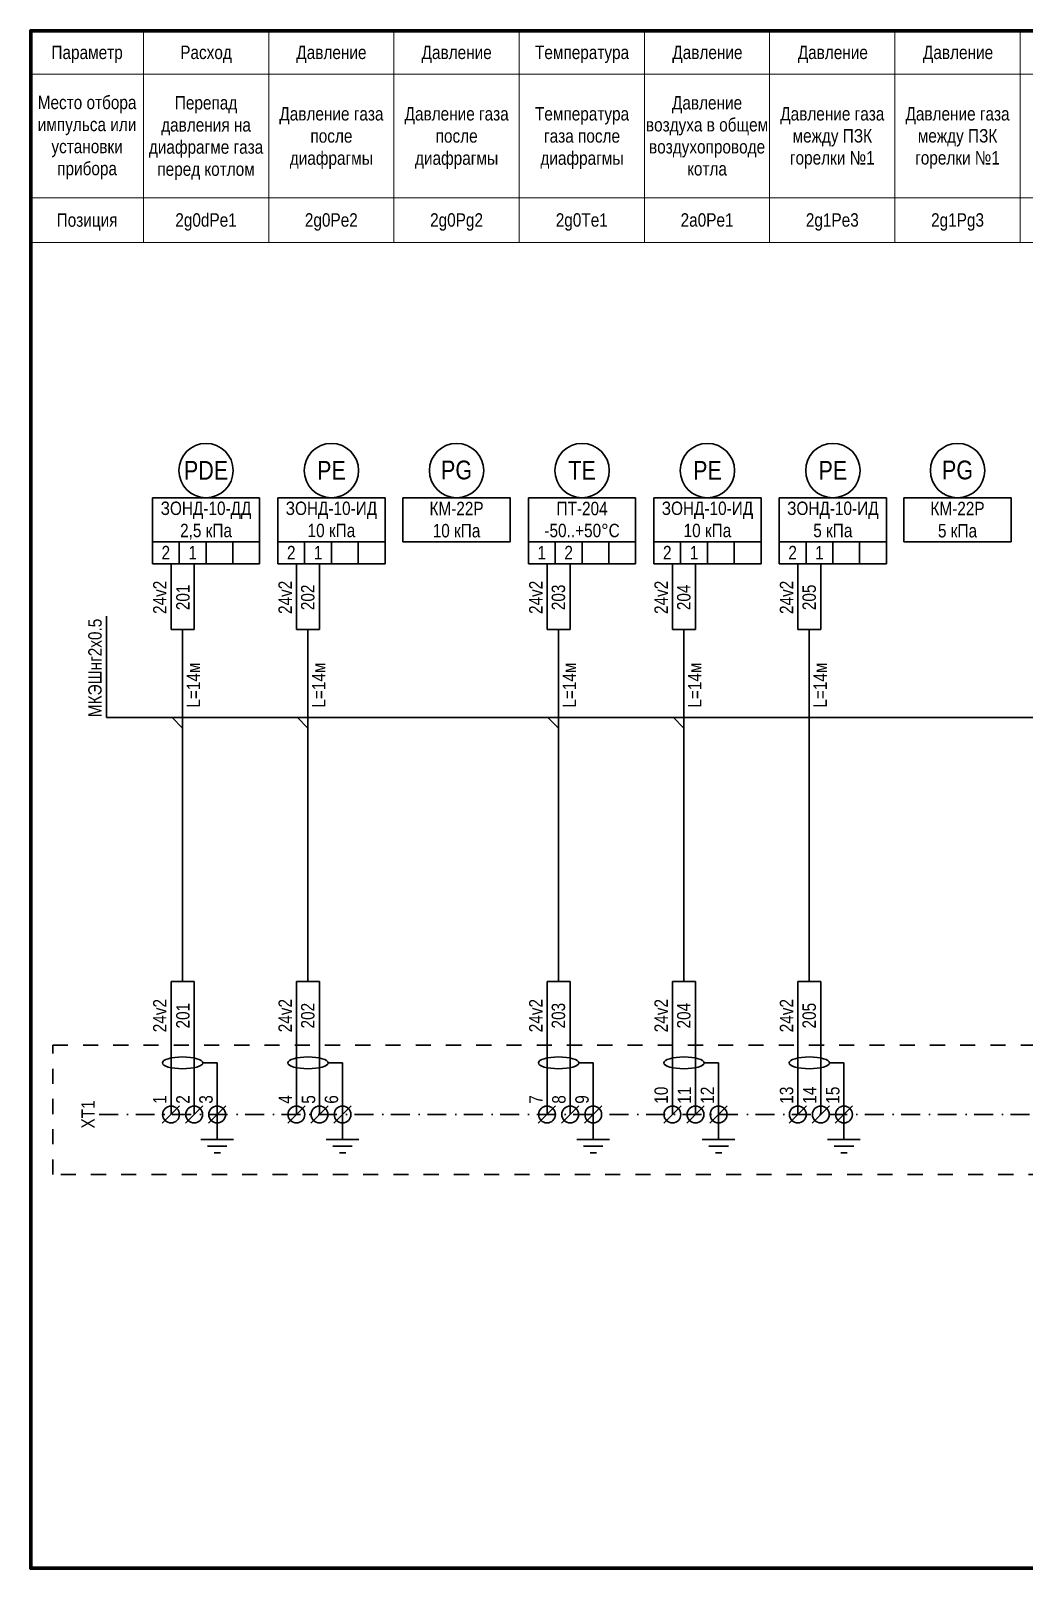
# Model space of a CAD drawing. Header units: millimetres. Extents: x -6000 to 26000, y -6000 to 26000.
# Drawn here: x 20 to 205.4, y -1511.2 to -1224.2 of the extents above; entities that cross this region are included whole.
import ezdxf

# ---------------------------------------------------------------- set-up
doc = ezdxf.new("R2010")
doc.units = ezdxf.units.MM
doc.header["$MEASUREMENT"] = 0
doc.linetypes.add('Штриховая', pattern=[5.644444, 2.822222, -2.822222])
doc.linetypes.add('Штрихпунктирная', pattern=[6.702778, 3.527778, -1.763889, 0, -1.411111])
for name, color, linetype, lineweight in [('0_Ном._пера__246', 7, 'Continuous', 100), ('2D - Общий_Ном._пера__1', 7, 'Continuous', 15), ('2D - Общий_Ном._пера__21', 7, 'Continuous', 30), ('Аннотация - Текст_Ном._пера__1', 7, 'Continuous', 15), ('Аннотация - Текст_Ном._пера__21', 7, 'Continuous', 30)]:
    doc.layers.add(name, color=color, linetype=linetype, lineweight=lineweight)
doc.styles.add('СГЕНЕРИР_СТИЛЬ_1', font='')
doc.styles.get('СГЕНЕРИР_СТИЛЬ_1').set_extended_font_data('Arial Narrow')

msp = doc.modelspace()

# ---------------------------------------------------------------- linework, layer by layer
at = {"layer": '0_Ном._пера__246', "color": 7, "linetype": 'Continuous', "lineweight": 100, "flags": 128}
msp.add_lwpolyline([(415, -1511.19), (415, -1224.19), (20, -1224.19), (20, -1511.19)], close=True, dxfattribs=at)
at = {"layer": '2D - Общий_Ном._пера__1', "color": 7, "linetype": 'Continuous', "lineweight": 15}
for p, q in [((41.03, -1224.19), (41.03, -1263.72)), ((41.03, -1224.19), (41.03, -1263.72)), ((64.4, -1224.19), (64.4, -1263.72)), ((87.77, -1224.19), (87.77, -1263.72)), ((111.15, -1224.19), (111.15, -1263.72)), ((134.52, -1224.19), (134.52, -1263.72)), ((157.89, -1224.19), (157.89, -1263.72)), ((181.27, -1224.19), (181.27, -1263.72)), ((204.64, -1224.19), (204.64, -1263.72)), ((20, -1232.31), (415, -1232.31)), ((20, -1255.36), (415, -1255.36)), ((20, -1263.72), (415, -1263.72))]:
    msp.add_line(p, q, dxfattribs=at)
at = {"layer": '2D - Общий_Ном._пера__21', "color": 7, "linetype": 'Continuous', "lineweight": 30}
for p, q in [((42.71, -1311.35), (62.71, -1311.35)), ((42.71, -1323.7), (42.71, -1311.35)), ((62.71, -1311.35), (62.71, -1323.7)), ((66.11, -1311.35), (86.11, -1311.35)), ((66.11, -1323.7), (66.11, -1311.35)), ((86.11, -1311.35), (86.11, -1323.7)), ((112.88, -1311.35), (132.88, -1311.35)), ((112.88, -1323.7), (112.88, -1311.35)), ((132.88, -1311.35), (132.88, -1323.7)), ((136.28, -1311.35), (156.28, -1311.35)), ((136.28, -1323.7), (136.28, -1311.35)), ((156.28, -1311.35), (156.28, -1323.7)), ((159.68, -1311.35), (179.68, -1311.35)), ((159.68, -1323.7), (159.68, -1311.35)), ((179.68, -1311.35), (179.68, -1323.7)), ((42.71, -1319.58), (62.71, -1319.58)), ((47.71, -1323.7), (47.71, -1319.58)), ((52.71, -1323.7), (52.71, -1319.58)), ((57.71, -1323.7), (57.71, -1319.58)), ((66.11, -1319.58), (86.11, -1319.58)), ((71.11, -1323.7), (71.11, -1319.58)), ((76.11, -1323.7), (76.11, -1319.58)), ((81.11, -1323.7), (81.11, -1319.58)), ((112.88, -1319.58), (132.88, -1319.58)), ((117.88, -1323.7), (117.88, -1319.58)), ((122.88, -1323.7), (122.88, -1319.58)), ((127.88, -1323.7), (127.88, -1319.58)), ((136.28, -1319.58), (156.28, -1319.58)), ((141.28, -1323.7), (141.28, -1319.58)), ((146.28, -1323.7), (146.28, -1319.58)), ((151.28, -1323.7), (151.28, -1319.58)), ((159.68, -1319.58), (179.68, -1319.58)), ((164.68, -1323.7), (164.68, -1319.58)), ((169.68, -1323.7), (169.68, -1319.58)), ((174.68, -1323.7), (174.68, -1319.58)), ((62.71, -1323.7), (42.71, -1323.7)), ((46.18, -1335.97), (46.18, -1323.7)), ((50.49, -1335.97), (50.49, -1323.7)), ((86.11, -1323.7), (66.11, -1323.7)), ((69.57, -1335.97), (69.57, -1323.7)), ((73.88, -1335.97), (73.88, -1323.7)), ((132.88, -1323.7), (112.88, -1323.7)), ((116.34, -1335.97), (116.34, -1323.7)), ((120.65, -1335.97), (120.65, -1323.7)), ((156.28, -1323.7), (136.28, -1323.7)), ((139.74, -1335.97), (139.74, -1323.7)), ((144.05, -1335.97), (144.05, -1323.7)), ((179.68, -1323.7), (159.68, -1323.7)), ((163.14, -1335.97), (163.14, -1323.7)), ((167.45, -1335.97), (167.45, -1323.7)), ((34.11, -1333.46), (34.11, -1352.39)), ((46.18, -1335.97), (50.49, -1335.97)), ((48.33, -1335.97), (48.33, -1401.65)), ((69.57, -1335.97), (73.88, -1335.97)), ((71.73, -1335.97), (71.73, -1401.65)), ((116.34, -1335.97), (120.65, -1335.97)), ((118.5, -1335.97), (118.5, -1401.65)), ((139.74, -1335.97), (144.05, -1335.97)), ((141.9, -1335.97), (141.9, -1401.65)), ((163.14, -1335.97), (167.45, -1335.97)), ((165.29, -1335.97), (165.29, -1401.65)), ((34.11, -1352.39), (256.86, -1352.39)), ((48.33, -1354.37), (46.36, -1352.39)), ((71.73, -1354.37), (69.75, -1352.39)), ((118.5, -1354.37), (116.52, -1352.39)), ((141.9, -1354.37), (139.92, -1352.39)), ((46.18, -1426.48), (46.18, -1401.65)), ((46.18, -1401.65), (50.49, -1401.65)), ((50.49, -1426.48), (50.49, -1401.65)), ((69.57, -1426.48), (69.57, -1401.65)), ((69.57, -1401.65), (73.88, -1401.65)), ((73.88, -1426.48), (73.88, -1401.65)), ((116.34, -1426.48), (116.34, -1401.65)), ((116.34, -1401.65), (120.65, -1401.65)), ((120.65, -1426.48), (120.65, -1401.65)), ((139.74, -1426.48), (139.74, -1401.65)), ((139.74, -1401.65), (144.05, -1401.65)), ((144.05, -1426.48), (144.05, -1401.65)), ((163.14, -1426.48), (163.14, -1401.65)), ((163.14, -1401.65), (167.45, -1401.65)), ((167.45, -1426.48), (167.45, -1401.65)), ((52.1, -1416.85), (54.8, -1416.85)), ((54.8, -1416.85), (54.8, -1426.48)), ((75.5, -1416.85), (78.19, -1416.85)), ((78.19, -1416.85), (78.19, -1426.48)), ((122.27, -1416.85), (124.97, -1416.85)), ((124.97, -1416.85), (124.97, -1426.48)), ((145.66, -1416.85), (148.36, -1416.85)), ((148.36, -1416.85), (148.36, -1426.48)), ((169.06, -1416.85), (171.76, -1416.85)), ((171.76, -1416.85), (171.76, -1426.48)), ((44.55, -1428.11), (47.78, -1424.87)), ((48.86, -1428.11), (52.09, -1424.87)), ((53.17, -1428.11), (56.41, -1424.87)), ((67.95, -1428.11), (71.18, -1424.87)), ((72.26, -1428.11), (75.49, -1424.87)), ((76.57, -1428.11), (79.8, -1424.87)), ((114.72, -1428.11), (117.95, -1424.87)), ((119.03, -1428.11), (122.26, -1424.87)), ((123.34, -1428.11), (126.57, -1424.87)), ((138.12, -1428.11), (141.35, -1424.87)), ((142.43, -1428.11), (145.66, -1424.87)), ((146.74, -1428.11), (149.97, -1424.87)), ((161.51, -1428.11), (164.75, -1424.87)), ((165.82, -1428.11), (169.06, -1424.87)), ((170.13, -1428.11), (173.37, -1424.87)), ((54.8, -1426.48), (54.8, -1431.17)), ((78.19, -1426.48), (78.19, -1431.17)), ((124.97, -1426.48), (124.97, -1431.17)), ((148.36, -1426.48), (148.36, -1431.17)), ((171.76, -1426.48), (171.76, -1431.17)), ((51.75, -1431.17), (57.85, -1431.17)), ((75.15, -1431.17), (81.24, -1431.17)), ((121.92, -1431.17), (128.01, -1431.17)), ((145.31, -1431.17), (151.41, -1431.17)), ((168.71, -1431.17), (174.81, -1431.17)), ((52.98, -1432.41), (56.61, -1432.41)), ((54.21, -1433.64), (55.38, -1433.64)), ((76.38, -1432.41), (80.01, -1432.41)), ((77.61, -1433.64), (78.78, -1433.64)), ((123.15, -1432.41), (126.78, -1432.41)), ((124.38, -1433.64), (125.55, -1433.64)), ((146.55, -1432.41), (150.18, -1432.41)), ((147.78, -1433.64), (148.95, -1433.64)), ((169.94, -1432.41), (173.58, -1432.41)), ((171.18, -1433.64), (172.35, -1433.64))]:
    msp.add_line(p, q, dxfattribs=at)
at = {"layer": '2D - Общий_Ном._пера__21', "color": 7, "linetype": 'Штриховая', "lineweight": 30}
for p, q in [((24.11, -1413.54), (412.23, -1413.54)), ((24.11, -1437.69), (24.11, -1413.54)), ((412.23, -1437.69), (24.11, -1437.69))]:
    msp.add_line(p, q, dxfattribs=at)
at = {"layer": '2D - Общий_Ном._пера__21', "color": 7, "linetype": 'Штрихпунктирная', "lineweight": 30}
msp.add_line((32.79, -1426.48), (408.89, -1426.48), dxfattribs=at)
at = {"layer": '2D - Общий_Ном._пера__21', "color": 7, "linetype": 'Continuous', "lineweight": 30}
for centre, radius in [((52.71, -1306.28), 5.07), ((76.11, -1306.28), 5.07), ((99.46, -1306.28), 5.07), ((122.88, -1306.28), 5.07), ((146.28, -1306.28), 5.07), ((169.68, -1306.28), 5.07), ((192.95, -1306.28), 5.07), ((46.18, -1426.48), 1.57), ((50.49, -1426.48), 1.57), ((54.8, -1426.48), 1.57), ((69.57, -1426.48), 1.57), ((73.88, -1426.48), 1.57), ((78.19, -1426.48), 1.57), ((116.34, -1426.48), 1.57), ((120.65, -1426.48), 1.57), ((124.97, -1426.48), 1.57), ((139.74, -1426.48), 1.57), ((144.05, -1426.48), 1.57), ((148.36, -1426.48), 1.57), ((163.14, -1426.48), 1.57), ((167.45, -1426.48), 1.57), ((171.76, -1426.48), 1.57)]:
    msp.add_circle(centre, radius, dxfattribs=at)
for centre in [(48.33, -1416.85), (71.73, -1416.85), (118.5, -1416.85), (141.9, -1416.85), (165.29, -1416.85)]:
    msp.add_ellipse(centre, major_axis=(3.77, 0), ratio=0.293314, dxfattribs=at)
at = {"layer": 'Аннотация - Текст_Ном._пера__21', "color": 7, "linetype": 'Continuous', "lineweight": 30, "flags": 128}
for points in [[(89.46, -1311.35), (109.46, -1311.35), (109.46, -1319.58), (89.46, -1319.58)], [(182.95, -1311.35), (202.95, -1311.35), (202.95, -1319.58), (182.95, -1319.58)]]:
    msp.add_lwpolyline(points, close=True, dxfattribs=at)

# ---------------------------------------------------------------- texts
at = {"layer": 'Аннотация - Текст_Ном._пера__1', "color": 7, "linetype": 'Continuous', "lineweight": 15, "attachment_point": 2, "style": 'СГЕНЕРИР_СТИЛЬ_1'}
for s, insert, char_height in [('\\A1;{\\pqc;\\fArial Narrow|b0|i0|c204|p34;Параметр}', (30.51, -1226.97), 2.5), ('\\A1;{\\pqc;\\fArial Narrow|b0|i0|c204|p34;Расход}', (52.71, -1226.97), 2.5), ('\\A1;{\\pqc;\\fArial Narrow|b0|i0|c204|p34;Давление}', (76.11, -1226.97), 2.5), ('\\A1;{\\pqc;\\fArial Narrow|b0|i0|c204|p34;Давление}', (99.48, -1226.97), 2.5), ('\\A1;{\\pqc;\\fArial Narrow|b0|i0|c204|p34;Температура}', (122.88, -1226.97), 2.5), ('\\A1;{\\pqc;\\fArial Narrow|b0|i0|c204|p34;Давление}', (146.28, -1226.97), 2.5), ('\\A1;{\\pqc;\\fArial Narrow|b0|i0|c204|p34;Давление}', (169.68, -1226.97), 2.5), ('\\A1;{\\pqc;\\fArial Narrow|b0|i0|c204|p34;Давление}', (193.05, -1226.97), 2.5), ('\\A1;{\\pqc;\\fArial Narrow|b0|i0|c204|p34;Позиция}', (30.51, -1258.27), 2.5), ('\\A1;{\\pqc;\\fArial Narrow|b0|i0|c204|p34;2\\fArial Narrow|b0|i0|c204|p34;g0dPe1}', (52.71, -1258.26), 2.5), ('\\A1;{\\pqc;\\fArial Narrow|b0|i0|c204|p34;2\\fArial Narrow|b0|i0|c204|p34;g0Pe2}', (76.09, -1258.26), 2.5), ('\\A1;{\\pqc;\\fArial Narrow|b0|i0|c204|p34;2\\fArial Narrow|b0|i0|c204|p34;g0Pg2}', (99.46, -1258.26), 2.5), ('\\A1;{\\pqc;\\fArial Narrow|b0|i0|c204|p34;2\\fArial Narrow|b0|i0|c204|p34;g0Te1}', (122.83, -1258.26), 2.5), ('\\A1;{\\pqc;\\fArial Narrow|b0|i0|c204|p34;2\\fArial Narrow|b0|i0|c204|p34;a0Pe1}', (146.21, -1258.26), 2.5), ('\\A1;{\\pqc;\\fArial Narrow|b0|i0|c204|p34;2\\fArial Narrow|b0|i0|c204|p34;g1Pe3}', (169.58, -1258.26), 2.5), ('\\A1;{\\pqc;\\fArial Narrow|b0|i0|c204|p34;2\\fArial Narrow|b0|i0|c204|p34;g1Pg3}', (192.95, -1258.26), 2.5), ('\\A1;{\\pqc;\\fArial Narrow|b0|i0|c204|p34;PDE}', (52.71, -1304.49), 3.5), ('\\A1;{\\pqc;\\fArial Narrow|b0|i0|c204|p34;PE}', (76.11, -1304.49), 3.5), ('\\A1;{\\pqc;\\fArial Narrow|b0|i0|c204|p34;P\\fArial Narrow|b0|i0|c204|p34;G}', (99.46, -1304.43), 3.5), ('\\A1;{\\pqc;\\fArial Narrow|b0|i0|c204|p34;TE}', (122.88, -1304.49), 3.5), ('\\A1;{\\pqc;\\fArial Narrow|b0|i0|c204|p34;P\\fArial Narrow|b0|i0|c204|p34;E}', (146.28, -1304.49), 3.5), ('\\A1;{\\pqc;\\fArial Narrow|b0|i0|c204|p34;P\\fArial Narrow|b0|i0|c204|p34;E}', (169.68, -1304.49), 3.5), ('\\A1;{\\pqc;\\fArial Narrow|b0|i0|c204|p34;P\\fArial Narrow|b0|i0|c204|p34;G}', (192.95, -1304.43), 3.5), ('\\A1;{\\pqc;\\fArial Narrow|b0|i0|c204|p34;2}', (45.21, -1320.35), 2.5), ('\\A1;{\\pqc;\\fArial Narrow|b0|i0|c204|p34;1}', (50.21, -1320.35), 2.5), ('\\A1;{\\pqc;\\fArial Narrow|b0|i0|c204|p34;2}', (68.61, -1320.35), 2.5), ('\\A1;{\\pqc;\\fArial Narrow|b0|i0|c204|p34;1}', (73.61, -1320.35), 2.5), ('\\A1;{\\pqc;\\fArial Narrow|b0|i0|c204|p34;1}', (115.38, -1320.35), 2.5), ('\\A1;{\\pqc;\\fArial Narrow|b0|i0|c204|p34;2}', (120.38, -1320.35), 2.5), ('\\A1;{\\pqc;\\fArial Narrow|b0|i0|c204|p34;2}', (138.78, -1320.35), 2.5), ('\\A1;{\\pqc;\\fArial Narrow|b0|i0|c204|p34;1}', (143.78, -1320.35), 2.5), ('\\A1;{\\pqc;\\fArial Narrow|b0|i0|c204|p34;2}', (162.18, -1320.35), 2.5), ('\\A1;{\\pqc;\\fArial Narrow|b0|i0|c204|p34;1}', (167.18, -1320.35), 2.5)]:
    msp.add_mtext(s, dxfattribs=dict(at, insert=insert, char_height=char_height))
at = {"layer": 'Аннотация - Текст_Ном._пера__1', "color": 7, "linetype": 'Continuous', "lineweight": 15, "char_height": 2.5, "attachment_point": 2, "style": 'СГЕНЕРИР_СТИЛЬ_1'}
for s, insert, width, line_spacing_factor in [('\\A1;{\\pqc;\\fArial Narrow|b0|i0|c204|p34;Место отбора импульса или установки прибора}', (30.51, -1236.32), 21.0254, 0.986465), ('\\A1;{\\pqc;\\fArial Narrow|b0|i0|c204|p34;Перепад давления на диафрагме газа перед котлом}', (52.71, -1236.38), 23.3734, 0.990967), ('\\A1;{\\pqc;\\fArial Narrow|b0|i0|c204|p34;Давление воздуха в общем воздухопроводе котла}', (146.21, -1236.38), 23.3734, 0.985815), ('\\A1;{\\pqc;\\fArial Narrow|b0|i0|c204|p34;Давление газа после диафрагмы}', (76.11, -1238.44), 23.3734, 0.992338), ('\\A1;{\\pqc;\\fArial Narrow|b0|i0|c204|p34;Давление газа после диафрагмы}', (99.48, -1238.44), 23.3734, 0.992338), ('\\A1;{\\pqc;\\fArial Narrow|b0|i0|c204|p34;Температура \\fArial Narrow|b0|i0|c204|p34;газа после диафрагмы}', (122.88, -1238.44), 23.3734, 0.992338), ('\\A1;{\\pqc;\\fArial Narrow|b0|i0|c204|p34;Давление \\fArial Narrow|b0|i0|c204|p34;газа между ПЗК горелки №1}', (169.58, -1238.44), 23.3734, 0.986094), ('\\A1;{\\pqc;\\fArial Narrow|b0|i0|c204|p34;Давление \\fArial Narrow|b0|i0|c204|p34;газа между ПЗК горелки №1}', (192.95, -1238.44), 23.3734, 0.986094)]:
    msp.add_mtext(s, dxfattribs=dict(at, insert=insert, width=width, line_spacing_factor=line_spacing_factor))
for s, insert, line_spacing_factor in [('\\A1;{\\pqc;\\fArial Narrow|b0|i0|c204|p34;ЗОНД-10-ДД\\P\\pqc;\\fArial Narrow|b0|i0|c204|p34;2,5 кПа}', (52.71, -1312.08), 0.99361), ('\\A1;{\\pqc;\\fArial Narrow|b0|i0|c204|p34;ЗОНД-10-ИД\\P\\pqc;\\fArial Narrow|b0|i0|c204|p34;10 кПа}', (76.11, -1312.08), 0.992627), ('\\A1;{\\pqc;\\fArial Narrow|b0|i0|c204|p34;КМ-22Р\\P\\pqc;\\fArial Narrow|b0|i0|c204|p34;10 кПа}', (99.46, -1312.12), 0.992388), ('\\A1;{\\pqc;\\fArial Narrow|b0|i0|c204|p34;ПТ-204\\P\\pqc;\\fArial Narrow|b0|i0|c204|p34;-50..+50°С}', (122.88, -1312.12), 0.984668), ('\\A1;{\\pqc;\\fArial Narrow|b0|i0|c204|p34;ЗОНД-10-ИД\\P\\pqc;\\fArial Narrow|b0|i0|c204|p34;10 кПа}', (146.28, -1312.08), 0.992627), ('\\A1;{\\pqc;\\fArial Narrow|b0|i0|c204|p34;ЗОНД-10-ИД\\P\\pqc;\\fArial Narrow|b0|i0|c204|p34;5 кПа}', (169.68, -1312.08), 0.995028), ('\\A1;{\\pqc;\\fArial Narrow|b0|i0|c204|p34;КМ-22Р\\P\\pqc;\\fArial Narrow|b0|i0|c204|p34;5 кПа}', (192.95, -1312.12), 0.994788)]:
    msp.add_mtext(s, dxfattribs=dict(at, insert=insert, line_spacing_factor=line_spacing_factor))
at = {"layer": 'Аннотация - Текст_Ном._пера__1', "color": 7, "linetype": 'Continuous', "lineweight": 15, "char_height": 2.5, "attachment_point": 2, "rotation": 90, "style": 'СГЕНЕРИР_СТИЛЬ_1'}
for s, insert in [('\\A1;{\\pqc;\\fArial Narrow|b0|i0|c204|p34;24\\fArial Narrow|b0|i0|c204|p34;v2}', (42.83, -1329.96)), ('\\A1;{\\pqc;\\fArial Narrow|b0|i0|c204|p34;201}', (47.14, -1329.96)), ('\\A1;{\\pqc;\\fArial Narrow|b0|i0|c204|p34;24\\fArial Narrow|b0|i0|c204|p34;v2}', (66.23, -1329.96)), ('\\A1;{\\pqc;\\fArial Narrow|b0|i0|c204|p34;20\\fArial Narrow|b0|i0|c204|p34;2}', (70.44, -1329.96)), ('\\A1;{\\pqc;\\fArial Narrow|b0|i0|c204|p34;24\\fArial Narrow|b0|i0|c204|p34;v2}', (113, -1329.96)), ('\\A1;{\\pqc;\\fArial Narrow|b0|i0|c204|p34;20\\fArial Narrow|b0|i0|c204|p34;3}', (117.21, -1329.96)), ('\\A1;{\\pqc;\\fArial Narrow|b0|i0|c204|p34;24\\fArial Narrow|b0|i0|c204|p34;v2}', (136.39, -1329.96)), ('\\A1;{\\pqc;\\fArial Narrow|b0|i0|c204|p34;20\\fArial Narrow|b0|i0|c204|p34;4}', (140.61, -1329.96)), ('\\A1;{\\pqc;\\fArial Narrow|b0|i0|c204|p34;24\\fArial Narrow|b0|i0|c204|p34;v2}', (159.79, -1329.96)), ('\\A1;{\\pqc;\\fArial Narrow|b0|i0|c204|p34;20\\fArial Narrow|b0|i0|c204|p34;5}', (164.01, -1329.96)), ('\\A1;{\\pqc;\\fArial Narrow|b0|i0|c204|p34;МКЭШнг\\fArial Narrow|b0|i0|c204|p34;2\\fArial Narrow|b0|i0|c204|p34;х0.5}', (30.73, -1343.13)), ('\\A1;{\\pqc;\\fArial Narrow|b0|i0|c204|p34;L=1\\fArial Narrow|b0|i0|c204|p34;4\\fArial Narrow|b0|i0|c204|p34;м}', (49.11, -1346.34)), ('\\A1;{\\pqc;\\fArial Narrow|b0|i0|c204|p34;L=1\\fArial Narrow|b0|i0|c204|p34;4\\fArial Narrow|b0|i0|c204|p34;м}', (72.5, -1346.34)), ('\\A1;{\\pqc;\\fArial Narrow|b0|i0|c204|p34;L=1\\fArial Narrow|b0|i0|c204|p34;4\\fArial Narrow|b0|i0|c204|p34;м}', (119.27, -1346.34)), ('\\A1;{\\pqc;\\fArial Narrow|b0|i0|c204|p34;L=1\\fArial Narrow|b0|i0|c204|p34;4\\fArial Narrow|b0|i0|c204|p34;м}', (142.67, -1346.34)), ('\\A1;{\\pqc;\\fArial Narrow|b0|i0|c204|p34;L=1\\fArial Narrow|b0|i0|c204|p34;4\\fArial Narrow|b0|i0|c204|p34;м}', (166.07, -1346.34)), ('\\A1;{\\pqc;\\fArial Narrow|b0|i0|c204|p34;24\\fArial Narrow|b0|i0|c204|p34;v2}', (42.83, -1408.04)), ('\\A1;{\\pqc;\\fArial Narrow|b0|i0|c204|p34;201}', (47.14, -1408.04)), ('\\A1;{\\pqc;\\fArial Narrow|b0|i0|c204|p34;24\\fArial Narrow|b0|i0|c204|p34;v2}', (66.23, -1408.04)), ('\\A1;{\\pqc;\\fArial Narrow|b0|i0|c204|p34;20\\fArial Narrow|b0|i0|c204|p34;2}', (70.44, -1408.04)), ('\\A1;{\\pqc;\\fArial Narrow|b0|i0|c204|p34;24\\fArial Narrow|b0|i0|c204|p34;v2}', (113, -1408.04)), ('\\A1;{\\pqc;\\fArial Narrow|b0|i0|c204|p34;20\\fArial Narrow|b0|i0|c204|p34;3}', (117.21, -1408.04)), ('\\A1;{\\pqc;\\fArial Narrow|b0|i0|c204|p34;24\\fArial Narrow|b0|i0|c204|p34;v2}', (136.39, -1408.04)), ('\\A1;{\\pqc;\\fArial Narrow|b0|i0|c204|p34;20\\fArial Narrow|b0|i0|c204|p34;4}', (140.61, -1408.04)), ('\\A1;{\\pqc;\\fArial Narrow|b0|i0|c204|p34;24\\fArial Narrow|b0|i0|c204|p34;v2}', (159.79, -1408.04)), ('\\A1;{\\pqc;\\fArial Narrow|b0|i0|c204|p34;20\\fArial Narrow|b0|i0|c204|p34;5}', (164.01, -1408.04)), ('\\A1;{\\pqc;\\fArial Narrow|b0|i0|c204|p34;1}', (42.83, -1423.68)), ('\\A1;{\\pqc;\\fArial Narrow|b0|i0|c204|p34;2}', (47.14, -1423.68)), ('\\A1;{\\pqc;\\fArial Narrow|b0|i0|c204|p34;3}', (51.45, -1423.68)), ('\\A1;{\\pqc;\\fArial Narrow|b0|i0|c204|p34;4}', (66.24, -1423.68)), ('\\A1;{\\pqc;\\fArial Narrow|b0|i0|c204|p34;5}', (70.58, -1423.68)), ('\\A1;{\\pqc;\\fArial Narrow|b0|i0|c204|p34;6}', (74.85, -1423.68)), ('\\A1;{\\pqc;\\fArial Narrow|b0|i0|c204|p34;7}', (113.04, -1423.68)), ('\\A1;{\\pqc;\\fArial Narrow|b0|i0|c204|p34;8}', (117.31, -1423.68)), ('\\A1;{\\pqc;\\fArial Narrow|b0|i0|c204|p34;9}', (121.62, -1423.68)), ('\\A1;{\\pqc;\\fArial Narrow|b0|i0|c204|p34;1\\fArial Narrow|b0|i0|c204|p34;0}', (136.39, -1422.88)), ('\\A1;{\\pqc;\\fArial Narrow|b0|i0|c204|p34;11}', (140.71, -1422.88)), ('\\A1;{\\pqc;\\fArial Narrow|b0|i0|c204|p34;12}', (145.02, -1422.88)), ('\\A1;{\\pqc;\\fArial Narrow|b0|i0|c204|p34;1\\fArial Narrow|b0|i0|c204|p34;3}', (159.79, -1422.88)), ('\\A1;{\\pqc;\\fArial Narrow|b0|i0|c204|p34;14}', (164.1, -1422.88)), ('\\A1;{\\pqc;\\fArial Narrow|b0|i0|c204|p34;15}', (168.41, -1422.88)), ('\\A1;{\\pqc;\\fArial Narrow|b0|i0|c204|p34;XT\\fArial Narrow|b0|i0|c204|p34;1}', (29.45, -1426.48))]:
    msp.add_mtext(s, dxfattribs=dict(at, insert=insert))

doc.saveas('drawing.dxf')
